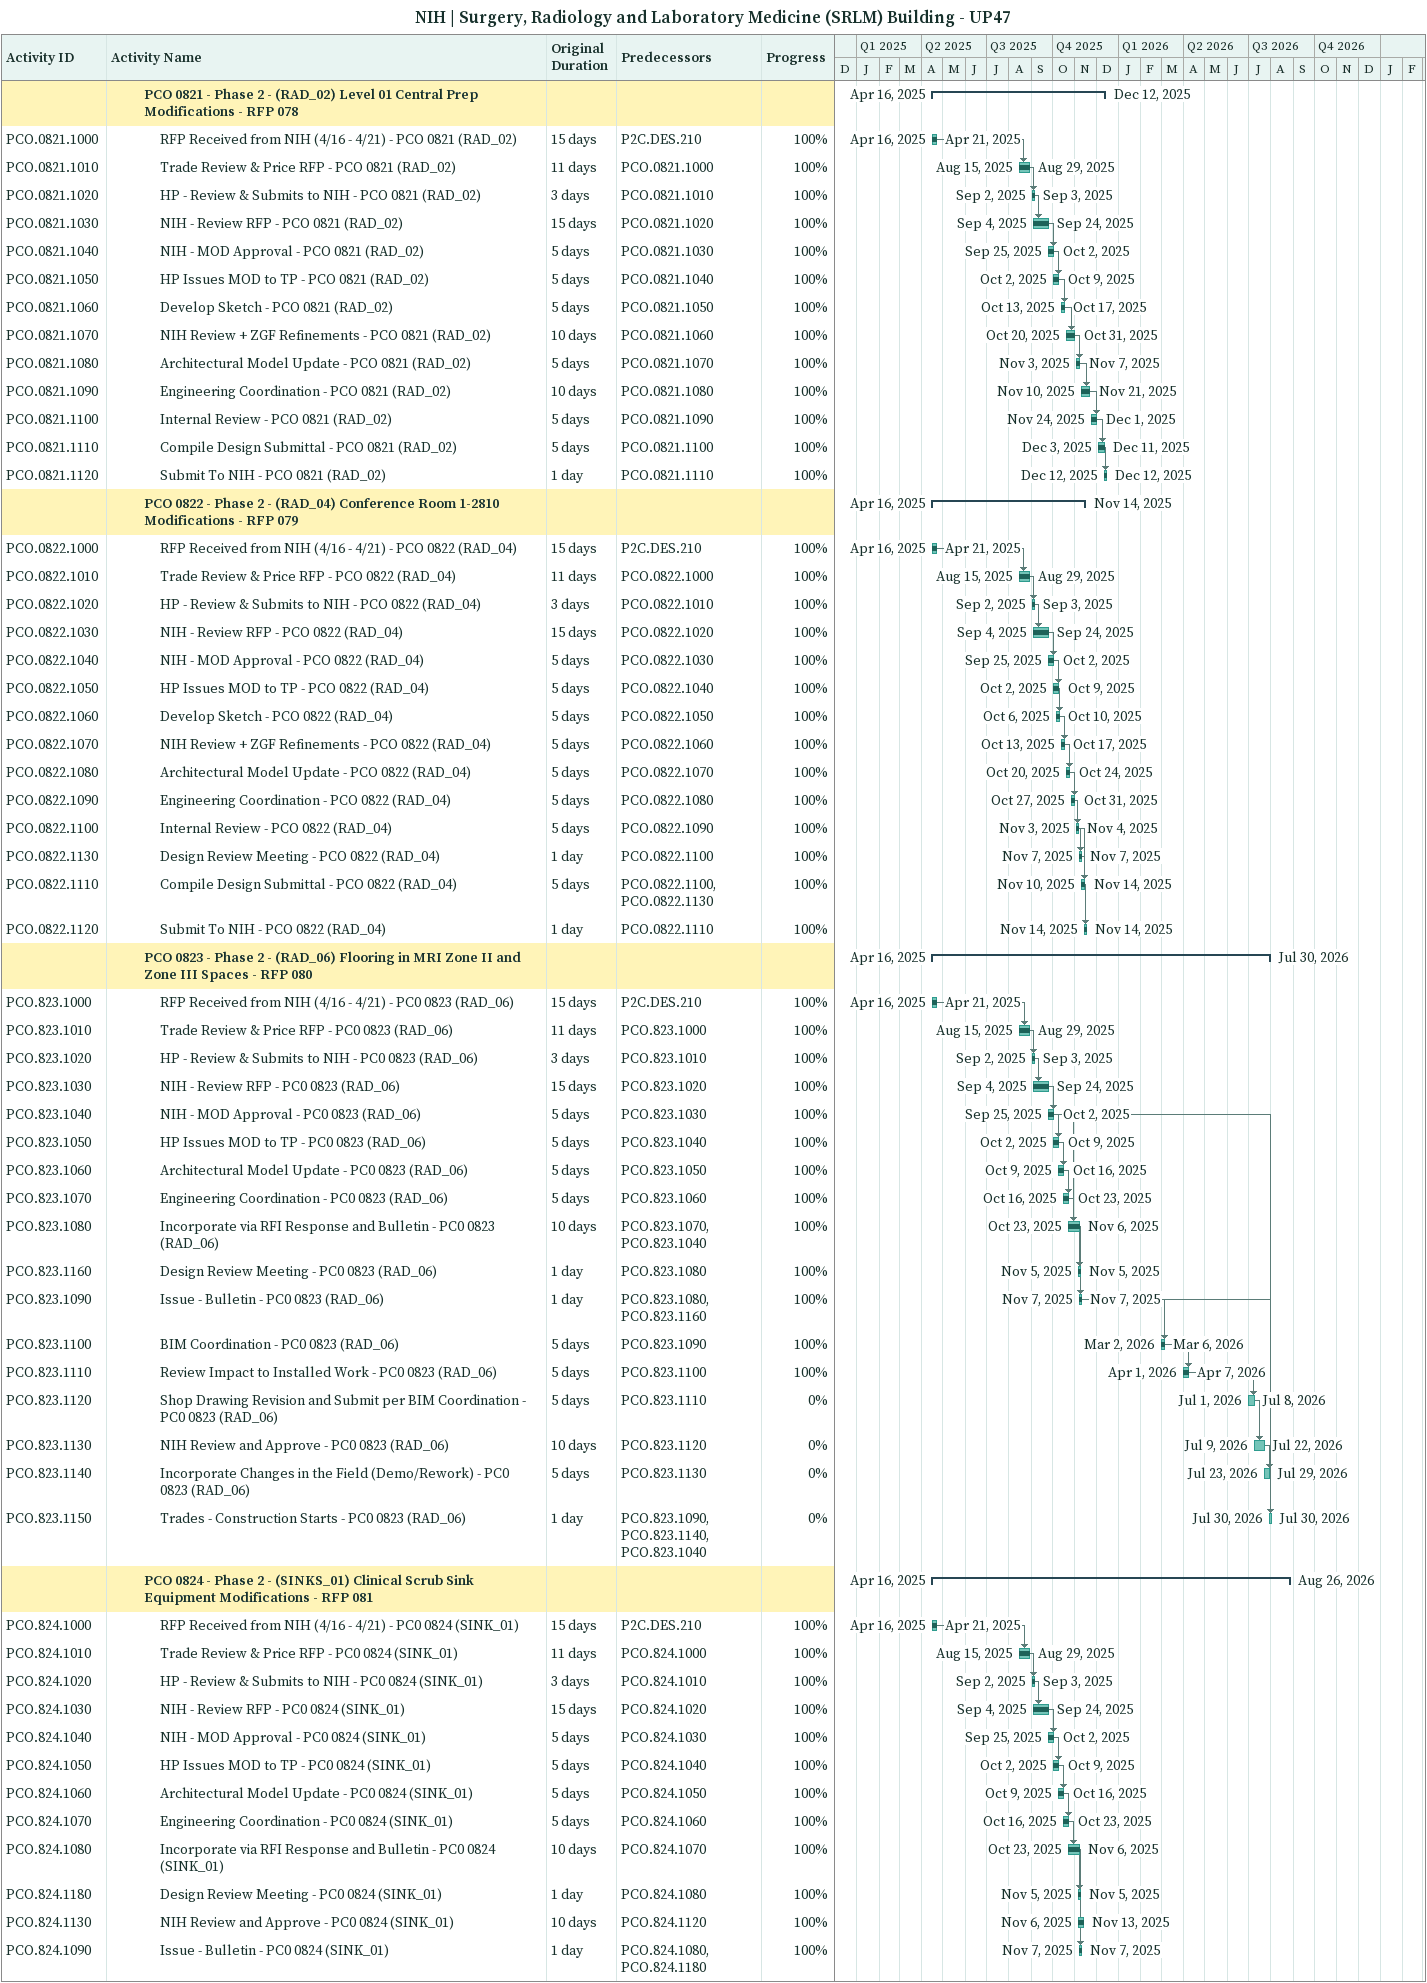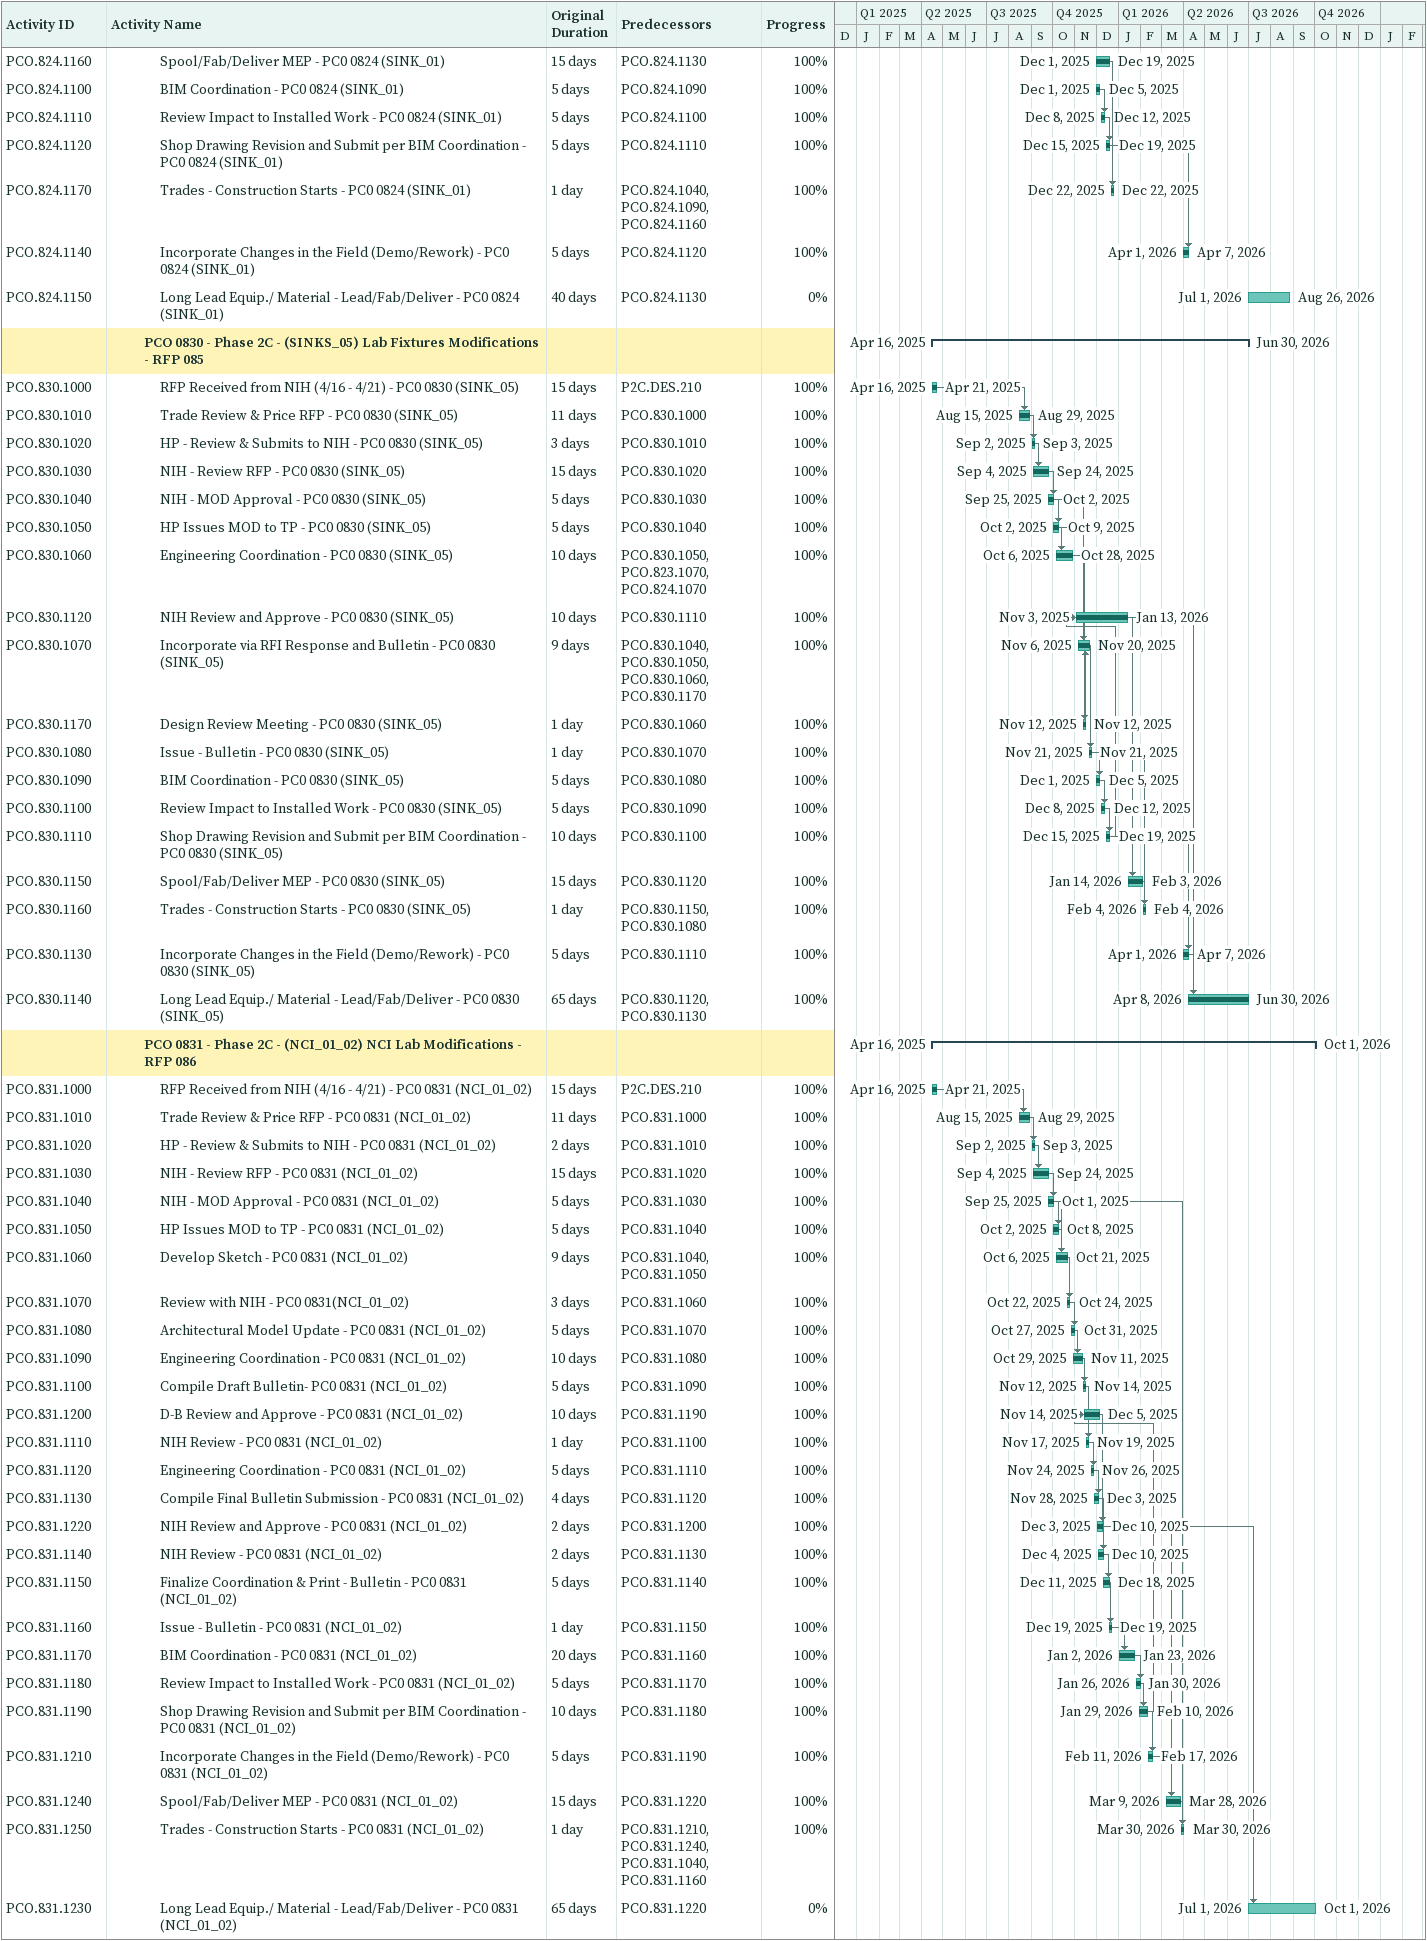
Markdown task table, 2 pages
NIH | Surgery, Radiology and Laboratory Medicine (SRLM) Building - UP47

| ID | Level | Task | Original duration | Start | Finish | Predecessors | % complete |
|---|---|---|---|---|---|---|---|
|  | 3 | **PCO 0821 - Phase 2 - (RAD_02) Level 01 Central Prep Modifications - RFP 078** |  | 2025-04-16 | 2025-12-12 |  |  |
| PCO.0821.1000 | 4 | RFP Received from NIH (4/16 - 4/21) - PCO 0821 (RAD_02) | 15d | 2025-04-16 | 2025-04-21 | P2C.DES.210 | 100 |
| PCO.0821.1010 | 4 | Trade Review & Price RFP - PCO 0821 (RAD_02) | 11d | 2025-08-15 | 2025-08-29 | PCO.0821.1000 | 100 |
| PCO.0821.1020 | 4 | HP - Review & Submits to NIH - PCO 0821 (RAD_02) | 3d | 2025-09-02 | 2025-09-03 | PCO.0821.1010 | 100 |
| PCO.0821.1030 | 4 | NIH - Review RFP - PCO 0821 (RAD_02) | 15d | 2025-09-04 | 2025-09-24 | PCO.0821.1020 | 100 |
| PCO.0821.1040 | 4 | NIH - MOD Approval - PCO 0821 (RAD_02) | 5d | 2025-09-25 | 2025-10-02 | PCO.0821.1030 | 100 |
| PCO.0821.1050 | 4 | HP Issues MOD to TP - PCO 0821 (RAD_02) | 5d | 2025-10-02 | 2025-10-09 | PCO.0821.1040 | 100 |
| PCO.0821.1060 | 4 | Develop Sketch - PCO 0821 (RAD_02) | 5d | 2025-10-13 | 2025-10-17 | PCO.0821.1050 | 100 |
| PCO.0821.1070 | 4 | NIH Review + ZGF Refinements - PCO 0821 (RAD_02) | 10d | 2025-10-20 | 2025-10-31 | PCO.0821.1060 | 100 |
| PCO.0821.1080 | 4 | Architectural Model Update - PCO 0821 (RAD_02) | 5d | 2025-11-03 | 2025-11-07 | PCO.0821.1070 | 100 |
| PCO.0821.1090 | 4 | Engineering Coordination - PCO 0821 (RAD_02) | 10d | 2025-11-10 | 2025-11-21 | PCO.0821.1080 | 100 |
| PCO.0821.1100 | 4 | Internal Review - PCO 0821 (RAD_02) | 5d | 2025-11-24 | 2025-12-01 | PCO.0821.1090 | 100 |
| PCO.0821.1110 | 4 | Compile Design Submittal - PCO 0821 (RAD_02) | 5d | 2025-12-03 | 2025-12-11 | PCO.0821.1100 | 100 |
| PCO.0821.1120 | 4 | Submit To NIH - PCO 0821 (RAD_02) | 1d | 2025-12-12 | 2025-12-12 | PCO.0821.1110 | 100 |
|  | 3 | **PCO 0822 - Phase 2 - (RAD_04) Conference Room 1-2810 Modifications - RFP 079** |  | 2025-04-16 | 2025-11-14 |  |  |
| PCO.0822.1000 | 4 | RFP Received from NIH (4/16 - 4/21) - PCO 0822 (RAD_04) | 15d | 2025-04-16 | 2025-04-21 | P2C.DES.210 | 100 |
| PCO.0822.1010 | 4 | Trade Review & Price RFP - PCO 0822 (RAD_04) | 11d | 2025-08-15 | 2025-08-29 | PCO.0822.1000 | 100 |
| PCO.0822.1020 | 4 | HP - Review & Submits to NIH - PCO 0822 (RAD_04) | 3d | 2025-09-02 | 2025-09-03 | PCO.0822.1010 | 100 |
| PCO.0822.1030 | 4 | NIH - Review RFP - PCO 0822 (RAD_04) | 15d | 2025-09-04 | 2025-09-24 | PCO.0822.1020 | 100 |
| PCO.0822.1040 | 4 | NIH - MOD Approval - PCO 0822 (RAD_04) | 5d | 2025-09-25 | 2025-10-02 | PCO.0822.1030 | 100 |
| PCO.0822.1050 | 4 | HP Issues MOD to TP - PCO 0822 (RAD_04) | 5d | 2025-10-02 | 2025-10-09 | PCO.0822.1040 | 100 |
| PCO.0822.1060 | 4 | Develop Sketch - PCO 0822 (RAD_04) | 5d | 2025-10-06 | 2025-10-10 | PCO.0822.1050 | 100 |
| PCO.0822.1070 | 4 | NIH Review + ZGF Refinements - PCO 0822 (RAD_04) | 5d | 2025-10-13 | 2025-10-17 | PCO.0822.1060 | 100 |
| PCO.0822.1080 | 4 | Architectural Model Update - PCO 0822 (RAD_04) | 5d | 2025-10-20 | 2025-10-24 | PCO.0822.1070 | 100 |
| PCO.0822.1090 | 4 | Engineering Coordination - PCO 0822 (RAD_04) | 5d | 2025-10-27 | 2025-10-31 | PCO.0822.1080 | 100 |
| PCO.0822.1100 | 4 | Internal Review - PCO 0822 (RAD_04) | 5d | 2025-11-03 | 2025-11-04 | PCO.0822.1090 | 100 |
| PCO.0822.1130 | 4 | Design Review Meeting - PCO 0822 (RAD_04) | 1d | 2025-11-07 | 2025-11-07 | PCO.0822.1100 | 100 |
| PCO.0822.1110 | 4 | Compile Design Submittal - PCO 0822 (RAD_04) | 5d | 2025-11-10 | 2025-11-14 | PCO.0822.1100, PCO.0822.1130 | 100 |
| PCO.0822.1120 | 4 | Submit To NIH - PCO 0822 (RAD_04) | 1d | 2025-11-14 | 2025-11-14 | PCO.0822.1110 | 100 |
|  | 3 | **PCO 0823 - Phase 2 - (RAD_06) Flooring in MRI Zone II and Zone III Spaces - RFP 080** |  | 2025-04-16 | 2026-07-30 |  |  |
| PCO.823.1000 | 4 | RFP Received from NIH (4/16 - 4/21) - PC0 0823 (RAD_06) | 15d | 2025-04-16 | 2025-04-21 | P2C.DES.210 | 100 |
| PCO.823.1010 | 4 | Trade Review & Price RFP - PC0 0823 (RAD_06) | 11d | 2025-08-15 | 2025-08-29 | PCO.823.1000 | 100 |
| PCO.823.1020 | 4 | HP - Review & Submits to NIH - PC0 0823 (RAD_06) | 3d | 2025-09-02 | 2025-09-03 | PCO.823.1010 | 100 |
| PCO.823.1030 | 4 | NIH - Review RFP - PC0 0823 (RAD_06) | 15d | 2025-09-04 | 2025-09-24 | PCO.823.1020 | 100 |
| PCO.823.1040 | 4 | NIH - MOD Approval - PC0 0823 (RAD_06) | 5d | 2025-09-25 | 2025-10-02 | PCO.823.1030 | 100 |
| PCO.823.1050 | 4 | HP Issues MOD to TP - PC0 0823 (RAD_06) | 5d | 2025-10-02 | 2025-10-09 | PCO.823.1040 | 100 |
| PCO.823.1060 | 4 | Architectural Model Update - PC0 0823 (RAD_06) | 5d | 2025-10-09 | 2025-10-16 | PCO.823.1050 | 100 |
| PCO.823.1070 | 4 | Engineering Coordination - PC0 0823 (RAD_06) | 5d | 2025-10-16 | 2025-10-23 | PCO.823.1060 | 100 |
| PCO.823.1080 | 4 | Incorporate via RFI Response and Bulletin - PC0 0823 (RAD_06) | 10d | 2025-10-23 | 2025-11-06 | PCO.823.1070, PCO.823.1040 | 100 |
| PCO.823.1160 | 4 | Design Review Meeting - PC0 0823 (RAD_06) | 1d | 2025-11-05 | 2025-11-05 | PCO.823.1080 | 100 |
| PCO.823.1090 | 4 | Issue - Bulletin - PC0 0823 (RAD_06) | 1d | 2025-11-07 | 2025-11-07 | PCO.823.1080, PCO.823.1160 | 100 |
| PCO.823.1100 | 4 | BIM Coordination - PC0 0823 (RAD_06) | 5d | 2026-03-02 | 2026-03-06 | PCO.823.1090 | 100 |
| PCO.823.1110 | 4 | Review Impact to Installed Work - PC0 0823 (RAD_06) | 5d | 2026-04-01 | 2026-04-07 | PCO.823.1100 | 100 |
| PCO.823.1120 | 4 | Shop Drawing Revision and Submit per BIM Coordination - PC0 0823 (RAD_06) | 5d | 2026-07-01 | 2026-07-08 | PCO.823.1110 | 0 |
| PCO.823.1130 | 4 | NIH Review and Approve - PC0 0823 (RAD_06) | 10d | 2026-07-09 | 2026-07-22 | PCO.823.1120 | 0 |
| PCO.823.1140 | 4 | Incorporate Changes in the Field (Demo/Rework) - PC0 0823 (RAD_06) | 5d | 2026-07-23 | 2026-07-29 | PCO.823.1130 | 0 |
| PCO.823.1150 | 4 | Trades - Construction Starts - PC0 0823 (RAD_06) | 1d | 2026-07-30 | 2026-07-30 | PCO.823.1090, PCO.823.1140, PCO.823.1040 | 0 |
|  | 3 | **PCO 0824 - Phase 2 - (SINKS_01) Clinical Scrub Sink Equipment Modifications - RFP 081** |  | 2025-04-16 | 2026-08-26 |  |  |
| PCO.824.1000 | 4 | RFP Received from NIH (4/16 - 4/21) - PC0 0824 (SINK_01) | 15d | 2025-04-16 | 2025-04-21 | P2C.DES.210 | 100 |
| PCO.824.1010 | 4 | Trade Review & Price RFP - PC0 0824 (SINK_01) | 11d | 2025-08-15 | 2025-08-29 | PCO.824.1000 | 100 |
| PCO.824.1020 | 4 | HP - Review & Submits to NIH - PC0 0824 (SINK_01) | 3d | 2025-09-02 | 2025-09-03 | PCO.824.1010 | 100 |
| PCO.824.1030 | 4 | NIH - Review RFP - PC0 0824 (SINK_01) | 15d | 2025-09-04 | 2025-09-24 | PCO.824.1020 | 100 |
| PCO.824.1040 | 4 | NIH - MOD Approval - PC0 0824 (SINK_01) | 5d | 2025-09-25 | 2025-10-02 | PCO.824.1030 | 100 |
| PCO.824.1050 | 4 | HP Issues MOD to TP - PC0 0824 (SINK_01) | 5d | 2025-10-02 | 2025-10-09 | PCO.824.1040 | 100 |
| PCO.824.1060 | 4 | Architectural Model Update - PC0 0824 (SINK_01) | 5d | 2025-10-09 | 2025-10-16 | PCO.824.1050 | 100 |
| PCO.824.1070 | 4 | Engineering Coordination - PC0 0824 (SINK_01) | 5d | 2025-10-16 | 2025-10-23 | PCO.824.1060 | 100 |
| PCO.824.1080 | 4 | Incorporate via RFI Response and Bulletin - PC0 0824 (SINK_01) | 10d | 2025-10-23 | 2025-11-06 | PCO.824.1070 | 100 |
| PCO.824.1180 | 4 | Design Review Meeting - PC0 0824 (SINK_01) | 1d | 2025-11-05 | 2025-11-05 | PCO.824.1080 | 100 |
| PCO.824.1130 | 4 | NIH Review and Approve - PC0 0824 (SINK_01) | 10d | 2025-11-06 | 2025-11-13 | PCO.824.1120 | 100 |
| PCO.824.1090 | 4 | Issue - Bulletin - PC0 0824 (SINK_01) | 1d | 2025-11-07 | 2025-11-07 | PCO.824.1080, PCO.824.1180 | 100 |
| PCO.824.1160 | 4 | Spool/Fab/Deliver MEP - PC0 0824 (SINK_01) | 15d | 2025-12-01 | 2025-12-19 | PCO.824.1130 | 100 |
| PCO.824.1100 | 4 | BIM Coordination - PC0 0824 (SINK_01) | 5d | 2025-12-01 | 2025-12-05 | PCO.824.1090 | 100 |
| PCO.824.1110 | 4 | Review Impact to Installed Work - PC0 0824 (SINK_01) | 5d | 2025-12-08 | 2025-12-12 | PCO.824.1100 | 100 |
| PCO.824.1120 | 4 | Shop Drawing Revision and Submit per BIM Coordination - PC0 0824 (SINK_01) | 5d | 2025-12-15 | 2025-12-19 | PCO.824.1110 | 100 |
| PCO.824.1170 | 4 | Trades - Construction Starts - PC0 0824 (SINK_01) | 1d | 2025-12-22 | 2025-12-22 | PCO.824.1040, PCO.824.1090, PCO.824.1160 | 100 |
| PCO.824.1140 | 4 | Incorporate Changes in the Field (Demo/Rework) - PC0 0824 (SINK_01) | 5d | 2026-04-01 | 2026-04-07 | PCO.824.1120 | 100 |
| PCO.824.1150 | 4 | Long Lead Equip./ Material - Lead/Fab/Deliver - PC0 0824 (SINK_01) | 40d | 2026-07-01 | 2026-08-26 | PCO.824.1130 | 0 |
|  | 3 | **PCO 0830 - Phase 2C - (SINKS_05) Lab Fixtures Modifications - RFP 085** |  | 2025-04-16 | 2026-06-30 |  |  |
| PCO.830.1000 | 4 | RFP Received from NIH (4/16 - 4/21) - PC0 0830 (SINK_05) | 15d | 2025-04-16 | 2025-04-21 | P2C.DES.210 | 100 |
| PCO.830.1010 | 4 | Trade Review & Price RFP - PC0 0830 (SINK_05) | 11d | 2025-08-15 | 2025-08-29 | PCO.830.1000 | 100 |
| PCO.830.1020 | 4 | HP - Review & Submits to NIH - PC0 0830 (SINK_05) | 3d | 2025-09-02 | 2025-09-03 | PCO.830.1010 | 100 |
| PCO.830.1030 | 4 | NIH - Review RFP - PC0 0830 (SINK_05) | 15d | 2025-09-04 | 2025-09-24 | PCO.830.1020 | 100 |
| PCO.830.1040 | 4 | NIH - MOD Approval - PC0 0830 (SINK_05) | 5d | 2025-09-25 | 2025-10-02 | PCO.830.1030 | 100 |
| PCO.830.1050 | 4 | HP Issues MOD to TP - PC0 0830 (SINK_05) | 5d | 2025-10-02 | 2025-10-09 | PCO.830.1040 | 100 |
| PCO.830.1060 | 4 | Engineering Coordination - PC0 0830 (SINK_05) | 10d | 2025-10-06 | 2025-10-28 | PCO.830.1050, PCO.823.1070, PCO.824.1070 | 100 |
| PCO.830.1120 | 4 | NIH Review and Approve - PC0 0830 (SINK_05) | 10d | 2025-11-03 | 2026-01-13 | PCO.830.1110 | 100 |
| PCO.830.1070 | 4 | Incorporate via RFI Response and Bulletin - PC0 0830 (SINK_05) | 9d | 2025-11-06 | 2025-11-20 | PCO.830.1040, PCO.830.1050, PCO.830.1060, PCO.830.1170 | 100 |
| PCO.830.1170 | 4 | Design Review Meeting - PC0 0830 (SINK_05) | 1d | 2025-11-12 | 2025-11-12 | PCO.830.1060 | 100 |
| PCO.830.1080 | 4 | Issue - Bulletin - PC0 0830 (SINK_05) | 1d | 2025-11-21 | 2025-11-21 | PCO.830.1070 | 100 |
| PCO.830.1090 | 4 | BIM Coordination - PC0 0830 (SINK_05) | 5d | 2025-12-01 | 2025-12-05 | PCO.830.1080 | 100 |
| PCO.830.1100 | 4 | Review Impact to Installed Work - PC0 0830 (SINK_05) | 5d | 2025-12-08 | 2025-12-12 | PCO.830.1090 | 100 |
| PCO.830.1110 | 4 | Shop Drawing Revision and Submit per BIM Coordination - PC0 0830 (SINK_05) | 10d | 2025-12-15 | 2025-12-19 | PCO.830.1100 | 100 |
| PCO.830.1150 | 4 | Spool/Fab/Deliver MEP - PC0 0830 (SINK_05) | 15d | 2026-01-14 | 2026-02-03 | PCO.830.1120 | 100 |
| PCO.830.1160 | 4 | Trades - Construction Starts - PC0 0830 (SINK_05) | 1d | 2026-02-04 | 2026-02-04 | PCO.830.1150, PCO.830.1080 | 100 |
| PCO.830.1130 | 4 | Incorporate Changes in the Field (Demo/Rework) - PC0 0830 (SINK_05) | 5d | 2026-04-01 | 2026-04-07 | PCO.830.1110 | 100 |
| PCO.830.1140 | 4 | Long Lead Equip./ Material - Lead/Fab/Deliver - PC0 0830 (SINK_05) | 65d | 2026-04-08 | 2026-06-30 | PCO.830.1120, PCO.830.1130 | 100 |
|  | 3 | **PCO 0831 - Phase 2C - (NCI_01_02) NCI Lab Modifications - RFP 086** |  | 2025-04-16 | 2026-10-01 |  |  |
| PCO.831.1000 | 4 | RFP Received from NIH (4/16 - 4/21) - PC0 0831 (NCI_01_02) | 15d | 2025-04-16 | 2025-04-21 | P2C.DES.210 | 100 |
| PCO.831.1010 | 4 | Trade Review & Price RFP - PC0 0831 (NCI_01_02) | 11d | 2025-08-15 | 2025-08-29 | PCO.831.1000 | 100 |
| PCO.831.1020 | 4 | HP - Review & Submits to NIH - PC0 0831 (NCI_01_02) | 2d | 2025-09-02 | 2025-09-03 | PCO.831.1010 | 100 |
| PCO.831.1030 | 4 | NIH - Review RFP - PC0 0831 (NCI_01_02) | 15d | 2025-09-04 | 2025-09-24 | PCO.831.1020 | 100 |
| PCO.831.1040 | 4 | NIH - MOD Approval - PC0 0831 (NCI_01_02) | 5d | 2025-09-25 | 2025-10-01 | PCO.831.1030 | 100 |
| PCO.831.1050 | 4 | HP Issues MOD to TP - PC0 0831 (NCI_01_02) | 5d | 2025-10-02 | 2025-10-08 | PCO.831.1040 | 100 |
| PCO.831.1060 | 4 | Develop Sketch - PC0 0831 (NCI_01_02) | 9d | 2025-10-06 | 2025-10-21 | PCO.831.1040, PCO.831.1050 | 100 |
| PCO.831.1070 | 4 | Review with NIH - PC0 0831(NCI_01_02) | 3d | 2025-10-22 | 2025-10-24 | PCO.831.1060 | 100 |
| PCO.831.1080 | 4 | Architectural Model Update - PC0 0831 (NCI_01_02) | 5d | 2025-10-27 | 2025-10-31 | PCO.831.1070 | 100 |
| PCO.831.1090 | 4 | Engineering Coordination - PC0 0831 (NCI_01_02) | 10d | 2025-10-29 | 2025-11-11 | PCO.831.1080 | 100 |
| PCO.831.1100 | 4 | Compile Draft Bulletin- PC0 0831 (NCI_01_02) | 5d | 2025-11-12 | 2025-11-14 | PCO.831.1090 | 100 |
| PCO.831.1200 | 4 | D-B Review and Approve - PC0 0831 (NCI_01_02) | 10d | 2025-11-14 | 2025-12-05 | PCO.831.1190 | 100 |
| PCO.831.1110 | 4 | NIH Review - PC0 0831 (NCI_01_02) | 1d | 2025-11-17 | 2025-11-19 | PCO.831.1100 | 100 |
| PCO.831.1120 | 4 | Engineering Coordination - PC0 0831 (NCI_01_02) | 5d | 2025-11-24 | 2025-11-26 | PCO.831.1110 | 100 |
| PCO.831.1130 | 4 | Compile Final Bulletin Submission - PC0 0831 (NCI_01_02) | 4d | 2025-11-28 | 2025-12-03 | PCO.831.1120 | 100 |
| PCO.831.1220 | 4 | NIH Review and Approve - PC0 0831 (NCI_01_02) | 2d | 2025-12-03 | 2025-12-10 | PCO.831.1200 | 100 |
| PCO.831.1140 | 4 | NIH Review - PC0 0831 (NCI_01_02) | 2d | 2025-12-04 | 2025-12-10 | PCO.831.1130 | 100 |
| PCO.831.1150 | 4 | Finalize Coordination & Print - Bulletin - PC0 0831 (NCI_01_02) | 5d | 2025-12-11 | 2025-12-18 | PCO.831.1140 | 100 |
| PCO.831.1160 | 4 | Issue - Bulletin - PC0 0831 (NCI_01_02) | 1d | 2025-12-19 | 2025-12-19 | PCO.831.1150 | 100 |
| PCO.831.1170 | 4 | BIM Coordination - PC0 0831 (NCI_01_02) | 20d | 2026-01-02 | 2026-01-23 | PCO.831.1160 | 100 |
| PCO.831.1180 | 4 | Review Impact to Installed Work - PC0 0831 (NCI_01_02) | 5d | 2026-01-26 | 2026-01-30 | PCO.831.1170 | 100 |
| PCO.831.1190 | 4 | Shop Drawing Revision and Submit per BIM Coordination - PC0 0831 (NCI_01_02) | 10d | 2026-01-29 | 2026-02-10 | PCO.831.1180 | 100 |
| PCO.831.1210 | 4 | Incorporate Changes in the Field (Demo/Rework) - PC0 0831 (NCI_01_02) | 5d | 2026-02-11 | 2026-02-17 | PCO.831.1190 | 100 |
| PCO.831.1240 | 4 | Spool/Fab/Deliver MEP - PC0 0831 (NCI_01_02) | 15d | 2026-03-09 | 2026-03-28 | PCO.831.1220 | 100 |
| PCO.831.1250 | 4 | Trades - Construction Starts - PC0 0831 (NCI_01_02) | 1d | 2026-03-30 | 2026-03-30 | PCO.831.1210, PCO.831.1240, PCO.831.1040, PCO.831.1160 | 100 |
| PCO.831.1230 | 4 | Long Lead Equip./ Material - Lead/Fab/Deliver - PC0 0831 (NCI_01_02) | 65d | 2026-07-01 | 2026-10-01 | PCO.831.1220 | 0 |
